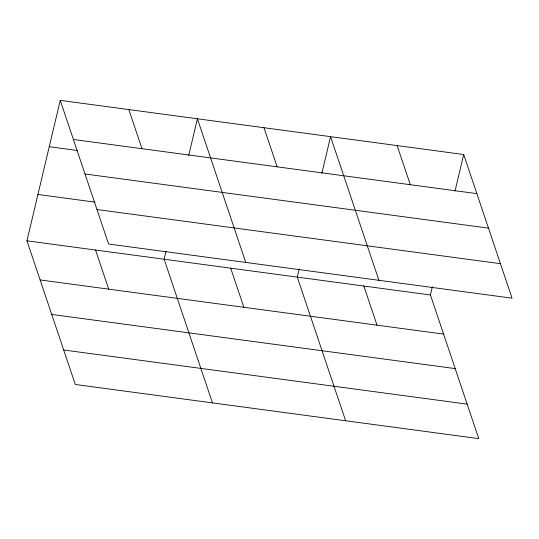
<?xml version="1.0" encoding="UTF-8"?>
<svg xmlns="http://www.w3.org/2000/svg" width="539" height="539" viewBox="0 0 539 539"><rect width="100%" height="100%" fill="white"/><g stroke="black" fill="none" stroke-linecap="round" stroke-linejoin="round"><path stroke-width="0.81" d="M432.345 286.842L430.418 294.974L478.767 438.631L75.298 384.482L26.95 240.825L60.233 100.369L463.702 154.518L512.05 298.175L108.582 244.026L60.233 100.369M166.052 251.1L164.125 259.232L212.474 402.896M188.744 155.367L197.415 118.775L245.764 262.439M299.199 268.974L297.272 277.107L345.62 420.764M321.884 173.241L330.562 136.643L378.904 280.307M455.031 191.109L463.702 154.518M73.405 139.493L476.874 193.642M49.251 146.716L77.346 150.489M85.014 173.989L488.482 228.138M37.932 194.471L94.952 202.125M96.973 209.53L500.441 263.679M26.95 240.825L430.418 294.974M40.115 279.95L443.584 334.099M51.724 314.446L455.192 368.595M63.69 349.986L467.151 404.135M397.128 145.577L410.3 184.709M363.845 286.041L377.01 325.165M263.989 127.709L277.154 166.841M230.699 268.173L243.871 307.297M128.828 109.572L141.993 148.697M95.538 250.029L108.71 289.153"/></g></svg>
